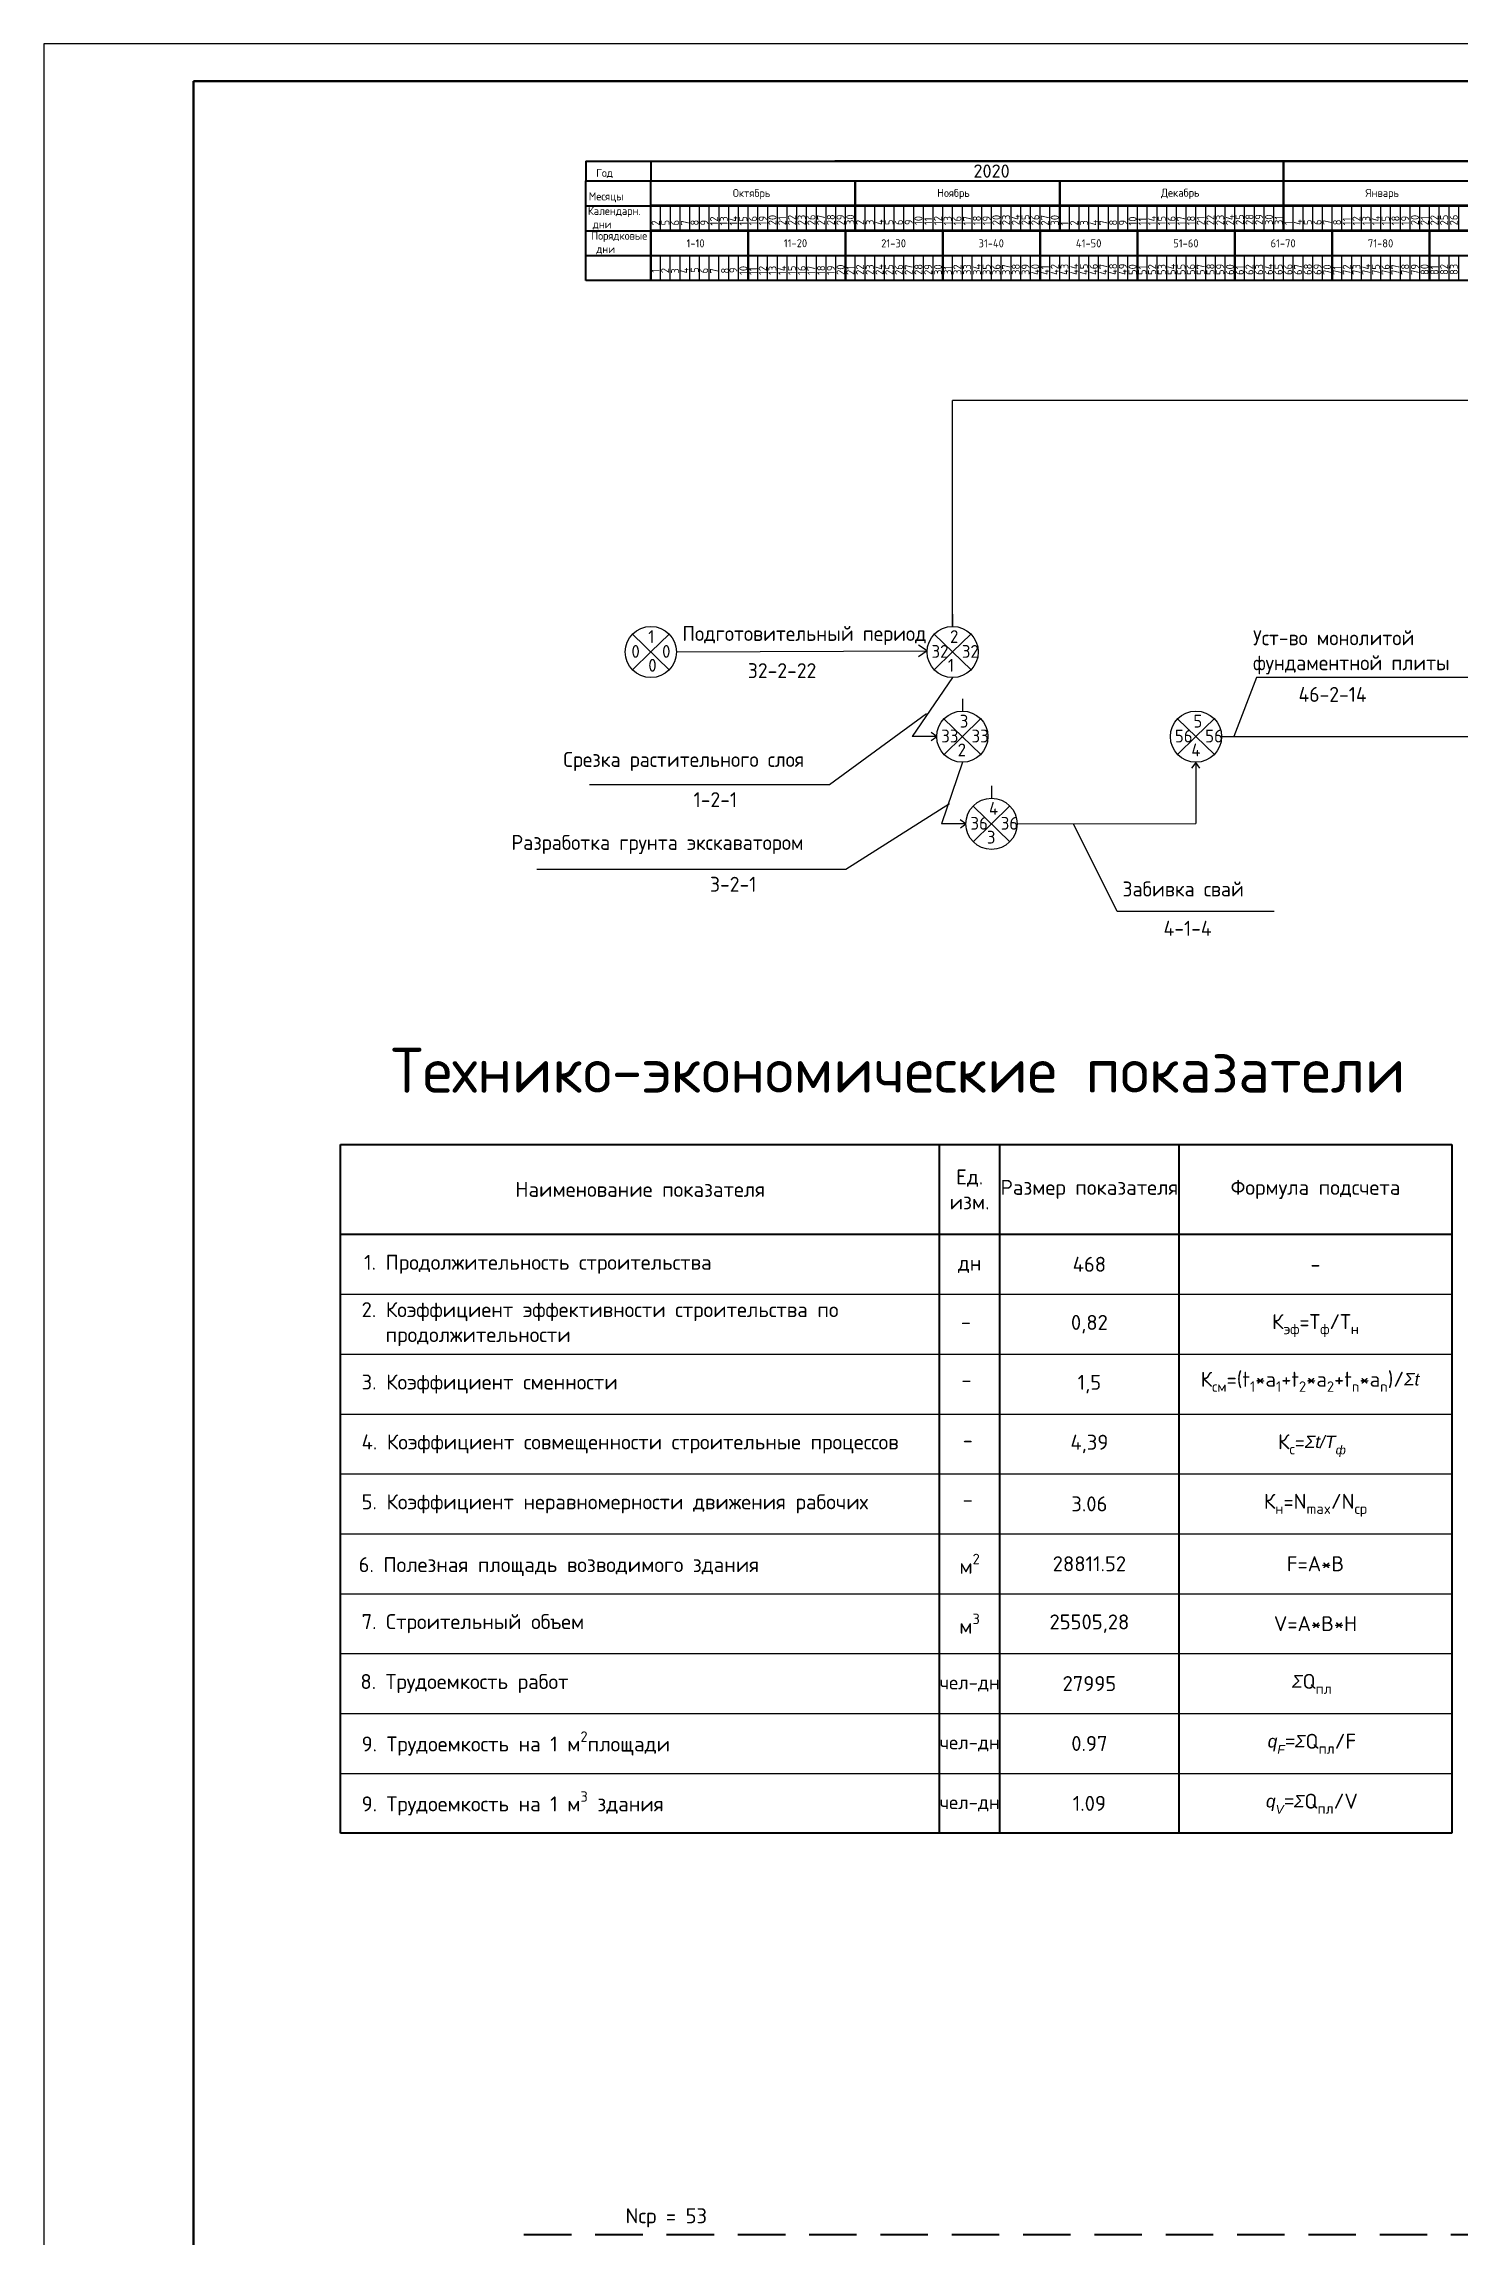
# Model space of a CAD drawing. Header units: millimetres. Extents: x -782 to 10910, y 3841 to 9763.
# Drawn here: x 3175.9 to 3364.9, y 8333.7 to 8626.5 of the extents above; entities that cross this region are included whole.
import ezdxf

# ---------------------------------------------------------------- set-up
doc = ezdxf.new("R2010")
doc.units = ezdxf.units.MM
doc.linetypes.add('DASHED2', pattern=[9.525, 6.35, -3.175])
doc.layers.add('05', color=7, linetype='Continuous', lineweight=50)
for name, color, linetype in [('1STAIR2D', 30, 'Continuous'), ('A0-07', 30, 'Continuous'), ('A0-08', 101, 'Continuous'), ('Системный слой', 7, 'Continuous')]:
    doc.layers.add(name, color=color, linetype=linetype)
doc.styles.add('GOST-2.304_Type-B', font='GOST_Common.ttf')
doc.styles.add('Isocpeur', font='isocpeur.ttf')
doc.styles.get("Standard").update_dxf_attribs({"font": 'isocpeur.ttf'})

msp = doc.modelspace()

# ---------------------------------------------------------------- linework, layer by layer
at = {"lineweight": 50}
for p, q in [((3341.482254, 8601.595496), (3341.482254, 8610.846744)), ((3284.282605, 8601.55093), (3284.282605, 8608.210445)), ((3311.583347, 8601.566148), (3311.583347, 8608.225663)), ((3269.981601, 8594.926587), (3269.981601, 8601.544181)), ((3282.981601, 8594.911202), (3282.981601, 8601.544181)), ((3295.981601, 8594.911202), (3295.981601, 8601.544181)), ((3308.981601, 8594.880431), (3308.981601, 8601.544181)), ((3321.981601, 8594.895817), (3321.981601, 8601.544181)), ((3334.981601, 8594.911202), (3334.981601, 8601.544181)), ((3347.981601, 8594.926587), (3347.981601, 8601.544181)), ((3360.981601, 8594.926587), (3360.981601, 8601.544181))]:
    msp.add_line(p, q, dxfattribs=at)
at = {"lineweight": -3}
for p, q in [((3256.982794, 8601.636454), (3256.983574, 8604.956123)), ((3258.282731, 8601.633349), (3258.282667, 8604.959875)), ((3259.582794, 8601.544181), (3259.583574, 8604.86385)), ((3260.882731, 8601.633349), (3260.883511, 8604.953017)), ((3266.082731, 8601.561911), (3266.082667, 8604.888438)), ((3267.382667, 8601.651079), (3267.382604, 8604.977605)), ((3268.682731, 8601.544354), (3268.683511, 8604.864022)), ((3269.982667, 8601.651079), (3269.983448, 8604.970747)), ((3275.182668, 8601.562084), (3275.182605, 8604.888611)), ((3276.482604, 8601.668809), (3276.482541, 8604.995335)), ((3277.782668, 8601.562084), (3277.783448, 8604.881752)), ((3279.082605, 8601.651251), (3279.083385, 8604.97092)), ((3281.682668, 8601.575124), (3281.683449, 8604.894793)), ((3284.282605, 8601.579814), (3284.282542, 8604.906341)), ((3285.582542, 8601.668981), (3285.582479, 8604.995508)), ((3286.882605, 8601.579814), (3286.883385, 8604.899482)), ((3288.182542, 8601.668981), (3288.183322, 8604.98865)), ((3293.382542, 8601.597544), (3293.382479, 8604.92407)), ((3294.682479, 8601.686711), (3294.682416, 8605.013238)), ((3294.682542, 8601.610757), (3294.683322, 8604.930426)), ((3295.982542, 8601.579986), (3295.983322, 8604.899655)), ((3297.282481, 8601.546251), (3297.283262, 8604.86592)), ((3302.482479, 8601.597716), (3302.482416, 8604.924243)), ((3303.782418, 8601.563981), (3303.782355, 8604.890508)), ((3305.082479, 8601.597716), (3305.083259, 8604.917385)), ((3306.382419, 8601.546424), (3306.383199, 8604.866093)), ((3307.682479, 8601.580159), (3307.68326, 8604.899827)), ((3308.982479, 8601.636454), (3308.983259, 8604.956123)), ((3311.582479, 8601.544181), (3311.583259, 8604.86385)), ((3312.882355, 8601.564154), (3312.882292, 8604.890681)), ((3315.482355, 8601.564154), (3315.483136, 8604.883823)), ((3318.082416, 8601.561911), (3318.082353, 8604.888438)), ((3320.682416, 8601.544354), (3320.683197, 8604.864022)), ((3321.982292, 8601.581884), (3321.982229, 8604.908411)), ((3324.582292, 8601.581884), (3324.583073, 8604.901553)), ((3327.182353, 8601.562084), (3327.18229, 8604.888611)), ((3329.782353, 8601.562084), (3329.783134, 8604.881752)), ((3331.082229, 8601.599614), (3331.082166, 8604.926141)), ((3333.68223, 8601.582056), (3333.68301, 8604.901725)), ((3333.682353, 8601.575124), (3333.683134, 8604.894793)), ((3336.28229, 8601.579814), (3336.282227, 8604.906341)), ((3338.88229, 8601.579814), (3338.883071, 8604.899482)), ((3340.182167, 8601.599786), (3340.182104, 8604.926313)), ((3342.782167, 8601.599786), (3342.782947, 8604.919455)), ((3345.382227, 8601.597544), (3345.382164, 8604.92407)), ((3346.682227, 8601.610757), (3346.683008, 8604.930426)), ((3347.982227, 8601.579986), (3347.983008, 8604.899655)), ((3349.282104, 8601.617516), (3349.28204, 8604.944043)), ((3351.882105, 8601.547287), (3351.882885, 8604.866955)), ((3354.482164, 8601.597716), (3354.482101, 8604.924243)), ((3357.082164, 8601.597716), (3357.082945, 8604.917385)), ((3358.382042, 8601.565017), (3358.381979, 8604.891543)), ((3359.682165, 8601.580159), (3359.682945, 8604.899827)), ((3360.982042, 8601.547459), (3360.982823, 8604.867128)), ((3360.982067, 8601.65143), (3360.982847, 8604.971099)), ((3363.582067, 8601.559157), (3363.582847, 8604.878826)), ((3834.702615, 8578.908867), (3297.281601, 8578.868787)), ((3333.201546, 8533.988553), (3384.861656, 8533.988553))]:
    msp.add_line(p, q, dxfattribs=at)
at = {"lineweight": 25}
for p, q in [((3256.982794, 8601.523307), (3256.982794, 8604.847489)), ((3258.282794, 8601.513411), (3258.282794, 8604.837593)), ((3259.582731, 8601.602578), (3259.582731, 8604.92676)), ((3260.882794, 8601.513411), (3260.882794, 8604.837593)), ((3262.182731, 8601.602578), (3262.182731, 8604.92676)), ((3262.182794, 8601.513411), (3262.182794, 8604.837593)), ((3263.482731, 8601.602578), (3263.482731, 8604.92676)), ((3263.482794, 8601.48264), (3263.482794, 8604.806822)), ((3264.782731, 8601.571807), (3264.782731, 8604.895989)), ((3264.782794, 8601.451869), (3264.782794, 8604.776051)), ((3266.082731, 8601.541037), (3266.082731, 8604.865219)), ((3267.382731, 8601.513583), (3267.382731, 8604.837765)), ((3268.682667, 8601.620308), (3268.682667, 8604.94449)), ((3269.982731, 8601.513583), (3269.982731, 8604.837765)), ((3271.282667, 8601.620308), (3271.282667, 8604.94449)), ((3271.282731, 8601.513583), (3271.282731, 8604.837765)), ((3272.582667, 8601.620308), (3272.582667, 8604.94449)), ((3272.582731, 8601.482812), (3272.582731, 8604.806995)), ((3273.882667, 8601.589537), (3273.882667, 8604.913719)), ((3273.882731, 8601.452042), (3273.882731, 8604.776224)), ((3275.182667, 8601.558767), (3275.182667, 8604.882949)), ((3276.482668, 8601.531313), (3276.482668, 8604.855495)), ((3277.782605, 8601.62048), (3277.782605, 8604.944663)), ((3279.082668, 8601.531313), (3279.082668, 8604.855495)), ((3280.382605, 8601.62048), (3280.382605, 8604.944663)), ((3280.382668, 8601.531313), (3280.382668, 8604.855495)), ((3281.682605, 8601.62048), (3281.682605, 8604.944663)), ((3281.682668, 8601.500542), (3281.682668, 8604.824725)), ((3282.982605, 8601.58971), (3282.982605, 8604.913892)), ((3282.982668, 8601.469772), (3282.982668, 8604.793954)), ((3284.282605, 8601.558939), (3284.282605, 8604.883121)), ((3285.582605, 8601.549043), (3285.582605, 8604.873225)), ((3286.882542, 8601.63821), (3286.882542, 8604.962393)), ((3288.182605, 8601.549043), (3288.182605, 8604.873225)), ((3289.482542, 8601.63821), (3289.482542, 8604.962393)), ((3289.482605, 8601.549043), (3289.482605, 8604.873225)), ((3290.782542, 8601.63821), (3290.782542, 8604.962393)), ((3290.782605, 8601.518272), (3290.782605, 8604.842455)), ((3292.082542, 8601.60744), (3292.082542, 8604.931622)), ((3292.082605, 8601.487502), (3292.082605, 8604.811684)), ((3293.382542, 8601.576669), (3293.382542, 8604.900851)), ((3294.682542, 8601.549216), (3294.682542, 8604.873398)), ((3295.982481, 8601.515481), (3295.982481, 8604.839663)), ((3297.282542, 8601.549216), (3297.282542, 8604.873398)), ((3298.582481, 8601.515481), (3298.582481, 8604.839663)), ((3298.582542, 8601.549216), (3298.582542, 8604.873398)), ((3299.882481, 8601.515481), (3299.882481, 8604.839663)), ((3299.882542, 8601.518445), (3299.882542, 8604.842627)), ((3301.182481, 8601.48471), (3301.182481, 8604.808892)), ((3301.182542, 8601.487674), (3301.182542, 8604.811856)), ((3302.482481, 8601.453939), (3302.482481, 8604.778122)), ((3303.782479, 8601.566945), (3303.782479, 8604.891128)), ((3305.082419, 8601.515653), (3305.082419, 8604.839836)), ((3306.382479, 8601.566945), (3306.382479, 8604.891128)), ((3307.682419, 8601.515653), (3307.682419, 8604.839836)), ((3307.682479, 8601.605683), (3307.682479, 8604.929865)), ((3307.682479, 8601.566945), (3307.682479, 8604.891128)), ((3308.982419, 8601.515653), (3308.982419, 8604.839836)), ((3308.982479, 8601.536175), (3308.982479, 8604.860357)), ((3310.282419, 8601.484883), (3310.282419, 8604.809065)), ((3310.282479, 8601.513411), (3310.282479, 8604.837593)), ((3311.582419, 8601.454112), (3311.582419, 8604.778294)), ((3312.882479, 8601.513411), (3312.882479, 8604.837593)), ((3314.182355, 8601.533383), (3314.182355, 8604.857565)), ((3314.182479, 8601.513411), (3314.182479, 8604.837593)), ((3315.482479, 8601.48264), (3315.482479, 8604.806822)), ((3316.782355, 8601.533383), (3316.782355, 8604.857565)), ((3316.782479, 8601.451869), (3316.782479, 8604.776051)), ((3318.082355, 8601.533383), (3318.082355, 8604.857565)), ((3319.382355, 8601.502613), (3319.382355, 8604.826795)), ((3319.382416, 8601.513583), (3319.382416, 8604.837765)), ((3320.682355, 8601.471842), (3320.682355, 8604.796024)), ((3321.982416, 8601.513583), (3321.982416, 8604.837765)), ((3323.282292, 8601.551113), (3323.282292, 8604.875295)), ((3323.282416, 8601.513583), (3323.282416, 8604.837765)), ((3324.582416, 8601.482812), (3324.582416, 8604.806995)), ((3325.882292, 8601.551113), (3325.882292, 8604.875295)), ((3325.882416, 8601.452042), (3325.882416, 8604.776224)), ((3327.182292, 8601.551113), (3327.182292, 8604.875295)), ((3328.482292, 8601.520343), (3328.482292, 8604.844525)), ((3328.482353, 8601.531313), (3328.482353, 8604.855495)), ((3329.782292, 8601.489572), (3329.782292, 8604.813754)), ((3331.082353, 8601.531313), (3331.082353, 8604.855495)), ((3332.38223, 8601.551286), (3332.38223, 8604.875468)), ((3332.382353, 8601.531313), (3332.382353, 8604.855495)), ((3333.682353, 8601.500542), (3333.682353, 8604.824725)), ((3334.98223, 8601.551286), (3334.98223, 8604.875468)), ((3334.982353, 8601.469772), (3334.982353, 8604.793954)), ((3336.28223, 8601.551286), (3336.28223, 8604.875468)), ((3337.58223, 8601.520515), (3337.58223, 8604.844697)), ((3337.58229, 8601.549043), (3337.58229, 8604.873225)), ((3338.88223, 8601.489744), (3338.88223, 8604.813927)), ((3340.18229, 8601.549043), (3340.18229, 8604.873225)), ((3341.482167, 8601.569016), (3341.482167, 8604.893198)), ((3341.48229, 8601.549043), (3341.48229, 8604.873225)), ((3342.78229, 8601.518272), (3342.78229, 8604.842455)), ((3344.082167, 8601.569016), (3344.082167, 8604.893198)), ((3344.08229, 8601.487502), (3344.08229, 8604.811684)), ((3345.382167, 8601.569016), (3345.382167, 8604.893198)), ((3346.682167, 8601.538245), (3346.682167, 8604.862427)), ((3346.682227, 8601.549216), (3346.682227, 8604.873398)), ((3347.982167, 8601.507474), (3347.982167, 8604.831657)), ((3349.282227, 8601.549216), (3349.282227, 8604.873398)), ((3350.582105, 8601.516516), (3350.582105, 8604.840698)), ((3350.582227, 8601.549216), (3350.582227, 8604.873398)), ((3351.882227, 8601.518445), (3351.882227, 8604.842627)), ((3353.182105, 8601.516516), (3353.182105, 8604.840698)), ((3353.182227, 8601.487674), (3353.182227, 8604.811856)), ((3354.482105, 8601.516516), (3354.482105, 8604.840698)), ((3355.782105, 8601.485745), (3355.782105, 8604.809927)), ((3355.782164, 8601.566945), (3355.782164, 8604.891128)), ((3357.082105, 8601.454975), (3357.082105, 8604.779157)), ((3358.382164, 8601.566945), (3358.382164, 8604.891128)), ((3359.682042, 8601.516688), (3359.682042, 8604.840871)), ((3359.682067, 8601.620659), (3359.682067, 8604.944841)), ((3359.682164, 8601.566945), (3359.682164, 8604.891128)), ((3360.982164, 8601.536175), (3360.982164, 8604.860357)), ((3362.282042, 8601.516688), (3362.282042, 8604.840871)), ((3362.282067, 8601.528387), (3362.282067, 8604.852569)), ((3363.582042, 8601.516688), (3363.582042, 8604.840871)), ((3364.882042, 8601.485918), (3364.882042, 8604.8101)), ((3364.882067, 8601.528387), (3364.882067, 8604.852569)), ((3256.981601, 8601.544181), (3258.281601, 8601.544181)), ((3256.981601, 8598.25077), (3258.281601, 8598.25077)), ((3258.281601, 8594.926587), (3258.281601, 8598.25077)), ((3258.281601, 8594.926587), (3258.281601, 8598.25077)), ((3259.581601, 8594.926587), (3259.581601, 8598.25077)), ((3259.581601, 8594.926587), (3259.581601, 8598.25077)), ((3260.881601, 8594.926587), (3260.881601, 8598.266155)), ((3262.181601, 8594.911202), (3262.181601, 8598.235384)), ((3262.181601, 8594.911202), (3262.181601, 8598.235384)), ((3263.481601, 8594.911202), (3263.481601, 8598.235384)), ((3263.481601, 8594.911202), (3263.481601, 8598.235384)), ((3264.781601, 8594.911202), (3264.781601, 8598.25077)), ((3266.081601, 8594.926587), (3266.081601, 8598.25077)), ((3266.081601, 8594.926587), (3266.081601, 8598.25077)), ((3267.381601, 8594.926587), (3267.381601, 8598.25077)), ((3267.381601, 8594.926587), (3267.381601, 8598.25077)), ((3268.681601, 8594.926587), (3268.681601, 8598.266155)), ((3269.981601, 8594.926587), (3269.981601, 8598.25077)), ((3271.281601, 8594.926587), (3271.281601, 8598.25077)), ((3271.281601, 8594.926587), (3271.281601, 8598.25077)), ((3272.581601, 8594.926587), (3272.581601, 8598.266155)), ((3273.881601, 8594.926587), (3273.881601, 8598.25077)), ((3273.881601, 8594.926587), (3273.881601, 8598.25077)), ((3275.181601, 8594.926587), (3275.181601, 8598.25077)), ((3275.181601, 8594.926587), (3275.181601, 8598.25077)), ((3276.481601, 8594.926587), (3276.481601, 8598.266155)), ((3277.781601, 8594.926587), (3277.781601, 8598.25077)), ((3277.781601, 8594.926587), (3277.781601, 8598.25077)), ((3279.081601, 8594.926587), (3279.081601, 8598.25077)), ((3279.081601, 8594.926587), (3279.081601, 8598.25077)), ((3280.381601, 8594.926587), (3280.381601, 8598.266155)), ((3281.681601, 8594.911202), (3281.681601, 8598.235384)), ((3281.681601, 8594.911202), (3281.681601, 8598.235384)), ((3282.981601, 8594.911202), (3282.981601, 8598.235384)), ((3284.281601, 8594.911202), (3284.281601, 8598.25077)), ((3285.581601, 8594.895817), (3285.581601, 8598.219999)), ((3285.581601, 8594.895817), (3285.581601, 8598.219999)), ((3286.881601, 8594.895817), (3286.881601, 8598.219999)), ((3286.881601, 8594.895817), (3286.881601, 8598.219999)), ((3288.181601, 8594.895817), (3288.181601, 8598.235384)), ((3289.481601, 8594.911202), (3289.481601, 8598.235384)), ((3289.481601, 8594.911202), (3289.481601, 8598.235384)), ((3290.781601, 8594.911202), (3290.781601, 8598.235384)), ((3290.781601, 8594.911202), (3290.781601, 8598.235384)), ((3292.081601, 8594.911202), (3292.081601, 8598.25077)), ((3293.381601, 8594.911202), (3293.381601, 8598.235384)), ((3293.381601, 8594.911202), (3293.381601, 8598.235384)), ((3294.681601, 8594.911202), (3294.681601, 8598.235384)), ((3294.681601, 8594.911202), (3294.681601, 8598.235384)), ((3297.281601, 8594.911202), (3297.281601, 8598.235384)), ((3297.281601, 8594.911202), (3297.281601, 8598.235384)), ((3298.581601, 8594.911202), (3298.581601, 8598.235384)), ((3298.581601, 8594.911202), (3298.581601, 8598.235384)), ((3299.881601, 8594.911202), (3299.881601, 8598.25077)), ((3301.181601, 8594.911202), (3301.181601, 8598.235384)), ((3301.181601, 8594.911202), (3301.181601, 8598.235384)), ((3302.481601, 8594.911202), (3302.481601, 8598.235384)), ((3302.481601, 8594.911202), (3302.481601, 8598.235384)), ((3303.781601, 8594.911202), (3303.781601, 8598.25077)), ((3305.081601, 8594.895817), (3305.081601, 8598.219999)), ((3305.081601, 8594.895817), (3305.081601, 8598.219999)), ((3306.381601, 8594.895817), (3306.381601, 8598.219999)), ((3306.381601, 8594.895817), (3306.381601, 8598.219999)), ((3307.681601, 8594.895817), (3307.681601, 8598.235384)), ((3308.981601, 8594.880431), (3308.981601, 8598.204614)), ((3310.281601, 8594.880431), (3310.281601, 8598.204614)), ((3310.281601, 8594.880431), (3310.281601, 8598.204614)), ((3311.581601, 8594.880431), (3311.581601, 8598.219999)), ((3312.881601, 8594.895817), (3312.881601, 8598.219999)), ((3312.881601, 8594.895817), (3312.881601, 8598.219999)), ((3314.181601, 8594.895817), (3314.181601, 8598.219999)), ((3314.181601, 8594.895817), (3314.181601, 8598.219999)), ((3315.481601, 8594.895817), (3315.481601, 8598.235384)), ((3316.781601, 8594.895817), (3316.781601, 8598.219999)), ((3316.781601, 8594.895817), (3316.781601, 8598.219999)), ((3318.081601, 8594.895817), (3318.081601, 8598.219999)), ((3318.081601, 8594.895817), (3318.081601, 8598.219999)), ((3319.381601, 8594.895817), (3319.381601, 8598.235384)), ((3320.681601, 8594.895817), (3320.681601, 8598.219999)), ((3320.681601, 8594.895817), (3320.681601, 8598.219999)), ((3321.981601, 8594.895817), (3321.981601, 8598.219999)), ((3323.281601, 8594.895817), (3323.281601, 8598.235384)), ((3324.581601, 8594.895817), (3324.581601, 8598.219999)), ((3324.581601, 8594.895817), (3324.581601, 8598.219999)), ((3325.881601, 8594.895817), (3325.881601, 8598.219999)), ((3325.881601, 8594.895817), (3325.881601, 8598.219999)), ((3327.181601, 8594.895817), (3327.181601, 8598.235384)), ((3328.481601, 8594.926587), (3328.481601, 8598.25077)), ((3328.481601, 8594.926587), (3328.481601, 8598.25077)), ((3329.781601, 8594.926587), (3329.781601, 8598.25077)), ((3329.781601, 8594.926587), (3329.781601, 8598.25077)), ((3331.081601, 8594.926587), (3331.081601, 8598.266155)), ((3332.381601, 8594.911202), (3332.381601, 8598.235384)), ((3332.381601, 8594.911202), (3332.381601, 8598.235384)), ((3333.681601, 8594.911202), (3333.681601, 8598.235384)), ((3333.681601, 8594.911202), (3333.681601, 8598.235384)), ((3336.281601, 8594.926587), (3336.281601, 8598.25077)), ((3336.281601, 8594.926587), (3336.281601, 8598.25077)), ((3337.581601, 8594.926587), (3337.581601, 8598.25077)), ((3337.581601, 8594.926587), (3337.581601, 8598.25077)), ((3338.881601, 8594.926587), (3338.881601, 8598.266155)), ((3340.181601, 8594.926587), (3340.181601, 8598.25077)), ((3340.181601, 8594.926587), (3340.181601, 8598.25077)), ((3341.481601, 8594.926587), (3341.481601, 8598.25077)), ((3341.481601, 8594.926587), (3341.481601, 8598.25077)), ((3342.781601, 8594.926587), (3342.781601, 8598.266155)), ((3344.081601, 8594.926587), (3344.081601, 8598.25077)), ((3344.081601, 8594.926587), (3344.081601, 8598.25077)), ((3345.381601, 8594.926587), (3345.381601, 8598.25077)), ((3345.381601, 8594.926587), (3345.381601, 8598.25077)), ((3346.681601, 8594.926587), (3346.681601, 8598.266155)), ((3347.981601, 8594.926587), (3347.981601, 8598.25077)), ((3349.281601, 8594.926587), (3349.281601, 8598.25077)), ((3349.281601, 8594.926587), (3349.281601, 8598.25077)), ((3350.581601, 8594.926587), (3350.581601, 8598.266155)), ((3351.881601, 8594.926587), (3351.881601, 8598.25077)), ((3351.881601, 8594.926587), (3351.881601, 8598.25077)), ((3353.181601, 8594.926587), (3353.181601, 8598.25077)), ((3353.181601, 8594.926587), (3353.181601, 8598.25077)), ((3354.481601, 8594.926587), (3354.481601, 8598.266155)), ((3355.781601, 8594.911202), (3355.781601, 8598.235384)), ((3355.781601, 8594.911202), (3355.781601, 8598.235384)), ((3357.081601, 8594.911202), (3357.081601, 8598.235384)), ((3357.081601, 8594.911202), (3357.081601, 8598.235384)), ((3358.381601, 8594.911202), (3358.381601, 8598.25077)), ((3359.681601, 8594.926587), (3359.681601, 8598.25077)), ((3359.681601, 8594.926587), (3359.681601, 8598.25077)), ((3360.981601, 8594.926587), (3360.981601, 8598.25077)), ((3362.281601, 8594.926587), (3362.281601, 8598.266155)), ((3363.581601, 8594.926587), (3363.581601, 8598.25077)), ((3363.581601, 8594.926587), (3363.581601, 8598.25077)), ((3364.881601, 8594.926587), (3364.881601, 8598.25077)), ((3364.881601, 8594.926587), (3364.881601, 8598.25077)), ((3297.281601, 8548.709483), (3297.281601, 8578.868787)), ((3297.281601, 8541.869593), (3291.878571, 8533.988553)), ((3337.853464, 8541.869593), (3334.854807, 8533.988553)), ((3370.434862, 8541.869593), (3337.853464, 8541.869593)), ((3293.797926, 8537.018062), (3280.843066, 8527.554468)), ((3295.161656, 8533.988553), (3291.878571, 8533.988553)), ((3295.161656, 8533.988553), (3294.406259, 8534.525843)), ((3294.423245, 8533.453594), (3295.161656, 8533.988553)), ((3298.581601, 8530.568608), (3295.778571, 8522.333445)), ((3329.745066, 8530.517241), (3329.207775, 8529.761844)), ((3330.280025, 8529.77883), (3329.745066, 8530.517241)), ((3329.781601, 8530.466811), (3329.781601, 8522.364272)), ((3280.843066, 8527.554468), (3248.797144, 8527.554468)), ((3296.845083, 8525.008643), (3283.033094, 8516.253483)), ((3299.061656, 8522.333445), (3295.778571, 8522.333445)), ((3299.061656, 8522.333445), (3298.306259, 8522.870735)), ((3298.323245, 8521.798486), (3299.061656, 8522.333445)), ((3305.901546, 8522.333445), (3329.781601, 8522.364272)), ((3319.241125, 8510.636733), (3313.418705, 8522.343149)), ((3283.033094, 8516.253483), (3241.742411, 8516.253483)), ((3340.243032, 8510.636733), (3319.241125, 8510.636733))]:
    msp.add_line(p, q, dxfattribs=at)
at = {"linetype": 'DASHED2', "lineweight": 40}
msp.add_line((3240.01722, 8333.924791), (3884.77308, 8333.924791), dxfattribs=at)
at = {"layer": '05'}
msp.add_line((3281.548041, 8610.846744), (3410.631699, 8610.846744), dxfattribs=at)
at = {"layer": '1STAIR2D', "color": 0}
for p, q in [((4015.912801, 8626.512194), (3175.912801, 8626.512194)), ((3175.912801, 8626.512194), (3175.912801, 8032.512194))]:
    msp.add_line(p, q, dxfattribs=at)
at = {"layer": '1STAIR2D', "color": 0, "lineweight": 100}
for p, q in [((4010.912801, 8621.512194), (3195.912801, 8621.512194)), ((3195.912801, 8621.512194), (3195.912801, 8037.512194))]:
    msp.add_line(p, q, dxfattribs=at)
at = {"layer": 'A0-07', "color": 7, "lineweight": 40}
for p, q in [((3215.549344, 8387.51646), (3215.549344, 8479.516368)), ((3215.549344, 8479.516368), (3363.936092, 8479.516368)), ((3295.549264, 8387.51646), (3295.549264, 8479.516368)), ((3295.549264, 8479.516368), (3303.549256, 8479.516368)), ((3303.549256, 8479.516368), (3303.549256, 8387.51646)), ((3327.549232, 8387.51646), (3327.549232, 8479.516368)), ((3363.936092, 8479.516368), (3363.936092, 8387.51646)), ((3215.549344, 8467.51638), (3363.936092, 8467.51638)), ((3363.936092, 8387.51646), (3215.549344, 8387.51646))]:
    msp.add_line(p, q, dxfattribs=at)
at = {"layer": 'A0-08', "color": 0, "lineweight": 40}
for p, q in [((3248.317444, 8610.846744), (3257.559201, 8610.846744)), ((3248.317444, 8610.846744), (3248.317444, 8608.225663)), ((3256.981601, 8610.846744), (3256.981601, 8608.225663)), ((3256.981601, 8610.846744), (3997.981601, 8610.846744)), ((3256.981601, 8610.846744), (3997.981601, 8610.846744)), ((3281.548041, 8610.846744), (3997.981601, 8610.846744)), ((3310.466995, 8610.846744), (3997.981601, 8610.846744)), ((3248.317444, 8608.225663), (3997.981601, 8608.225663)), ((3248.317444, 8608.225663), (3997.981601, 8608.225663)), ((3248.317444, 8601.544181), (3248.317444, 8608.225663)), ((3256.981601, 8601.544181), (3256.981601, 8608.225663)), ((3256.981601, 8608.225663), (3997.981601, 8608.225663)), ((3248.317444, 8604.884922), (3997.981601, 8604.899134)), ((3248.317444, 8604.884922), (3519.615914, 8604.852978)), ((3248.317444, 8594.926587), (3248.317444, 8604.852978)), ((3256.981601, 8594.941973), (3256.981601, 8604.852978)), ((3256.983574, 8604.956123), (3997.983574, 8604.956123)), ((3248.317444, 8601.544181), (3997.981601, 8601.544181)), ((3256.981601, 8601.544181), (3256.981601, 8598.235384)), ((3256.982794, 8601.636454), (3997.982794, 8601.636454)), ((3248.317444, 8598.235384), (3519.615914, 8598.235384)), ((3256.981601, 8598.25077), (3256.981601, 8594.941973)), ((3256.981601, 8598.235384), (3997.981601, 8598.235384)), ((3351.264167, 8598.235384), (3997.981601, 8598.25077)), ((3248.317444, 8594.941973), (3997.981601, 8594.941973)), ((3256.981601, 8594.941973), (3997.981601, 8594.941973))]:
    msp.add_line(p, q, dxfattribs=at)
at = {"layer": 'A0-08', "color": 0, "lineweight": 25}
for p, q in [((3248.317444, 8601.544181), (3552.806852, 8601.544181)), ((3248.317444, 8598.235384), (3519.615914, 8598.235384)), ((3256.981601, 8598.235384), (3258.691574, 8598.235384)), ((3256.981601, 8598.235384), (3258.691574, 8598.235384)), ((3257.559201, 8598.235384), (3259.269173, 8598.235384)), ((3256.981601, 8594.941973), (3258.691574, 8594.941973)), ((3256.981601, 8594.941973), (3258.691574, 8594.941973)), ((3257.559201, 8594.941973), (3259.269173, 8594.941973)), ((3275.791299, 8594.941973), (3552.806852, 8594.941973)), ((3275.791299, 8594.926587), (3552.806852, 8594.926587)), ((3283.542234, 8594.941973), (3552.806852, 8594.941973)), ((3283.542234, 8594.926587), (3552.806852, 8594.926587)), ((3294.600997, 8594.941973), (3295.455984, 8594.941973)), ((3294.600997, 8594.926587), (3295.455984, 8594.926587)), ((3311.254281, 8594.941973), (3552.806852, 8594.941973)), ((3311.254281, 8594.941973), (3552.806852, 8594.941973)), ((3311.254281, 8594.926587), (3552.806852, 8594.926587)), ((3311.254281, 8594.926587), (3552.806852, 8594.926587)), ((3349.200997, 8594.941973), (3350.055984, 8594.941973)), ((3349.200997, 8594.926587), (3350.055984, 8594.926587)), ((3351.264167, 8594.941973), (3552.806852, 8594.941973)), ((3351.264167, 8594.926587), (3552.806852, 8594.926587)), ((3297.282639, 8550.357444), (3297.281601, 8548.709483)), ((3254.521794, 8547.665537), (3259.441408, 8542.913538)), ((3256.981601, 8545.289538), (3259.42518, 8547.682224)), ((3294.821794, 8547.665537), (3299.741408, 8542.913538)), ((3297.281601, 8545.289538), (3299.72518, 8547.682224)), ((3254.538023, 8542.896851), (3256.981601, 8545.289538)), ((3260.401546, 8545.289538), (3293.861656, 8545.43643)), ((3293.861656, 8545.43643), (3292.741074, 8546.22107)), ((3293.861656, 8545.43643), (3292.741074, 8544.65179)), ((3294.838023, 8542.896851), (3297.281601, 8545.289538)), ((3298.582639, 8539.056459), (3298.581601, 8537.408498)), ((3296.121794, 8536.364553), (3301.041408, 8531.612553)), ((3298.581601, 8533.988553), (3301.02518, 8536.38124)), ((3327.321794, 8536.364553), (3332.241408, 8531.612553)), ((3329.781601, 8533.988553), (3332.22518, 8536.38124)), ((3296.138023, 8531.595866), (3298.581601, 8533.988553)), ((3327.338023, 8531.595866), (3329.781601, 8533.988553)), ((3302.482639, 8527.401351), (3302.481601, 8525.75339)), ((3300.021794, 8524.709445), (3304.941408, 8519.957445)), ((3302.481601, 8522.333445), (3304.92518, 8524.726132)), ((3300.038023, 8519.940758), (3302.481601, 8522.333445))]:
    msp.add_line(p, q, dxfattribs=at)
for centre in [(3256.981601, 8545.289538), (3297.281601, 8545.289538), (3298.581601, 8533.988553), (3329.781601, 8533.988553), (3302.481601, 8522.333445)]:
    msp.add_circle(centre, 3.419945, dxfattribs=at)
at = {"layer": 'Системный слой', "color": 7, "lineweight": 25}
for p, q in [((3215.549344, 8387.51646), (3215.549344, 8479.516368)), ((3215.549344, 8479.516368), (3363.936092, 8479.516368)), ((3295.549264, 8479.516368), (3295.549264, 8387.51646)), ((3303.549256, 8479.516368), (3303.549256, 8387.51646)), ((3327.549232, 8479.516368), (3327.549232, 8387.51646)), ((3363.936092, 8387.51646), (3363.936092, 8479.516368)), ((3215.549344, 8467.51638), (3363.936092, 8467.51638)), ((3215.549344, 8467.51638), (3363.936092, 8467.51638)), ((3215.549344, 8459.516388), (3363.936092, 8459.516388)), ((3215.549344, 8451.516396), (3363.936092, 8451.516396)), ((3215.549344, 8443.516404), (3363.936092, 8443.516404)), ((3215.549344, 8435.516412), (3363.936092, 8435.516412)), ((3215.549344, 8427.51642), (3363.936092, 8427.51642)), ((3215.549344, 8419.516428), (3363.936092, 8419.516428)), ((3215.549344, 8411.516436), (3363.936092, 8411.516436)), ((3215.549344, 8403.516444), (3363.936092, 8403.516444)), ((3215.549344, 8395.516452), (3363.936092, 8395.516452)), ((3215.549344, 8387.51646), (3363.936092, 8387.51646)), ((3215.549344, 8387.51646), (3363.936092, 8387.51646))]:
    msp.add_line(p, q, dxfattribs=at)

# ---------------------------------------------------------------- texts
msp.add_text('2020', height=1.7683557).set_placement((3300.067027, 8608.632975))
at = {"color": 7, "lineweight": 25, "ltscale": 0.5, "insert": (3222.266841, 8492.43821), "char_height": 6, "width": 598.81721477, "attachment_point": 1, "style": 'Isocpeur'}
msp.add_mtext('Технико-экономические показатели', dxfattribs=at)
at = {"layer": 'A0-08', "color": 0, "lineweight": 25, "style": 'GOST-2.304_Type-B'}
for s, p in [('Год', (3249.687624, 8608.743109)), ('Месяцы', (3248.694373, 8605.611998)), ('Октябрь', (3267.932259, 8606.053675)), ('Ноябрь', (3295.233002, 8606.068893)), ('Декабрь', (3325.131909, 8606.098241)), ('Январь', (3352.431721, 8606.063644)), ('1-10', (3261.746272, 8599.334491)), ('11-20', (3274.746272, 8599.349877)), ('21-30', (3287.746272, 8599.334491)), ('31-40', (3300.746272, 8599.334491)), ('41-50', (3313.746272, 8599.334491)), ('51-60', (3326.746272, 8599.334491)), ('61-70', (3339.746272, 8599.334491)), ('71-80', (3352.746272, 8599.334491))]:
    msp.add_text(s, height=1.0687328, dxfattribs=at).set_placement(p)
for s, height, p in [('2', 1.068733, (3258.156037, 8602.248863)), ('5', 1.068733, (3259.456037, 8602.248863)), ('6', 1.068733, (3260.756037, 8602.248863)), ('7', 1.068733, (3262.056037, 8602.248863)), ('8', 1.068733, (3263.356037, 8602.248863)), ('9', 1.068733, (3264.656037, 8602.248863)), ('12', 1.0687328, (3265.956037, 8602.248863)), ('13', 1.0687328, (3267.256037, 8602.248863)), ('14', 1.0687328, (3268.556037, 8602.248863)), ('15', 1.0687328, (3269.856037, 8602.248863)), ('16', 1.0687328, (3271.155974, 8602.279634)), ('19', 1.0687328, (3272.455974, 8602.279634)), ('20', 1.0687328, (3273.755974, 8602.279634)), ('21', 1.0687328, (3275.055974, 8602.279634)), ('22', 1.0687328, (3276.355974, 8602.279634)), ('23', 1.0687328, (3277.655974, 8602.279634)), ('26', 1.0687328, (3278.955974, 8602.279634)), ('27', 1.0687328, (3280.255974, 8602.279634)), ('28', 1.0687328, (3281.555974, 8602.279634)), ('29', 1.0687328, (3282.855974, 8602.279634)), ('30', 1.0687328, (3284.155848, 8602.315266)), ('2', 1.068733, (3285.455848, 8602.315266)), ('3', 1.068733, (3286.755848, 8602.315266)), ('4', 1.068733, (3288.055848, 8602.315266)), ('5', 1.068733, (3289.355848, 8602.315266)), ('6', 1.068733, (3290.655848, 8602.315266)), ('9', 1.068733, (3291.955848, 8602.315266)), ('10', 1.0687328, (3293.255848, 8602.315266)), ('11', 1.0687328, (3294.555848, 8602.315266)), ('12', 1.0687328, (3295.855848, 8602.315266)), ('13', 1.0687328, (3297.155785, 8602.284668)), ('16', 1.0687328, (3298.455785, 8602.284668)), ('17', 1.0687328, (3299.755785, 8602.284668)), ('18', 1.0687328, (3301.055785, 8602.284668)), ('19', 1.0687328, (3302.355785, 8602.284668)), ('20', 1.0687328, (3303.655785, 8602.284668)), ('23', 1.0687328, (3304.955785, 8602.284668)), ('24', 1.0687328, (3306.255785, 8602.284668)), ('25', 1.0687328, (3307.555785, 8602.284668)), ('26', 1.0687328, (3308.855785, 8602.284668)), ('27', 1.0687328, (3310.155722, 8602.248863)), ('30', 1.0687328, (3311.455722, 8602.248863)), ('1', 1.068733, (3312.755722, 8602.248863)), ('2', 1.068733, (3314.055722, 8602.248863)), ('3', 1.068733, (3315.355722, 8602.248863)), ('4', 1.068733, (3316.655722, 8602.248863)), ('7', 1.068733, (3317.955722, 8602.248863)), ('8', 1.068733, (3319.255722, 8602.248863)), ('9', 1.068733, (3320.555722, 8602.248863)), ('10', 1.0687328, (3321.855722, 8602.248863)), ('11', 1.0687328, (3323.155659, 8602.279634)), ('14', 1.0687328, (3324.455659, 8602.279634)), ('15', 1.0687328, (3325.755659, 8602.279634)), ('16', 1.0687328, (3327.055659, 8602.279634)), ('17', 1.0687328, (3328.355659, 8602.279634)), ('18', 1.0687328, (3329.655659, 8602.279634)), ('21', 1.0687328, (3330.955659, 8602.279634)), ('22', 1.0687328, (3332.255659, 8602.279634)), ('23', 1.0687328, (3333.555659, 8602.279634)), ('24', 1.0687328, (3334.855659, 8602.279634)), ('25', 1.0687328, (3336.155533, 8602.315266)), ('28', 1.0687328, (3337.455533, 8602.315266)), ('29', 1.0687328, (3338.755533, 8602.315266)), ('30', 1.0687328, (3340.055533, 8602.315266)), ('31', 1.0687328, (3341.355533, 8602.315266)), ('1', 1.068733, (3342.655533, 8602.315266)), ('4', 1.068733, (3343.955533, 8602.315266)), ('5', 1.068733, (3345.255533, 8602.315266)), ('6', 1.068733, (3346.555533, 8602.315266)), ('7', 1.068733, (3347.855533, 8602.315266)), ('8', 1.068733, (3349.15547, 8602.284668)), ('11', 1.0687328, (3350.45547, 8602.284668)), ('12', 1.0687328, (3351.75547, 8602.284668)), ('13', 1.0687328, (3353.05547, 8602.284668)), ('14', 1.0687328, (3354.35547, 8602.284668)), ('15', 1.0687328, (3355.65547, 8602.284668)), ('18', 1.0687328, (3356.95547, 8602.284668)), ('19', 1.0687328, (3358.25547, 8602.284668)), ('20', 1.0687328, (3359.55547, 8602.284668)), ('21', 1.0687328, (3360.85547, 8602.284668)), ('22', 1.0687328, (3362.15531, 8602.263839)), ('25', 1.0687328, (3363.45531, 8602.263839)), ('26', 1.0687328, (3364.75531, 8602.263839)), ('4', 1.068733, (3262.016797, 8595.851179)), ('5', 1.068733, (3263.388438, 8595.932214)), ('9', 1.068733, (3268.534377, 8595.895663)), ('10', 1.0687328, (3269.871022, 8595.646655)), ('11', 1.0687328, (3271.154844, 8595.646655)), ('12', 1.0687328, (3272.454844, 8595.646655)), ('13', 1.0687328, (3273.754844, 8595.646655)), ('14', 1.0687328, (3275.054844, 8595.646655)), ('15', 1.0687328, (3276.354844, 8595.646655)), ('16', 1.0687328, (3277.654844, 8595.646655)), ('17', 1.0687328, (3278.954844, 8595.646655)), ('18', 1.0687328, (3280.254844, 8595.646655)), ('19', 1.0687328, (3281.554844, 8595.646655)), ('20', 1.0687328, (3282.854844, 8595.646655)), ('21', 1.0687328, (3284.154844, 8595.646655)), ('22', 1.0687328, (3285.454844, 8595.646655)), ('23', 1.0687328, (3286.754844, 8595.646655)), ('24', 1.0687328, (3288.054844, 8595.646655)), ('25', 1.0687328, (3289.354844, 8595.646655)), ('26', 1.0687328, (3290.654844, 8595.646655)), ('27', 1.0687328, (3291.954844, 8595.646655)), ('28', 1.0687328, (3293.254844, 8595.646655)), ('29', 1.0687328, (3294.554844, 8595.646655)), ('30', 1.0687328, (3295.854844, 8595.646655)), ('31', 1.0687328, (3297.154844, 8595.646655)), ('32', 1.0687328, (3298.454844, 8595.646655)), ('33', 1.0687328, (3299.754844, 8595.646655)), ('34', 1.0687328, (3301.054844, 8595.646655)), ('35', 1.0687328, (3302.354844, 8595.646655)), ('36', 1.0687328, (3303.654844, 8595.646655)), ('37', 1.0687328, (3304.954844, 8595.646655)), ('38', 1.0687328, (3306.254844, 8595.646655)), ('39', 1.0687328, (3307.554844, 8595.646655)), ('40', 1.0687328, (3308.854844, 8595.646655)), ('41', 1.0687328, (3310.154844, 8595.646655)), ('42', 1.0687328, (3311.454844, 8595.646655)), ('43', 1.0687328, (3312.754844, 8595.646655)), ('44', 1.0687328, (3314.054844, 8595.646655)), ('45', 1.0687328, (3315.354844, 8595.646655)), ('46', 1.0687328, (3316.654844, 8595.646655)), ('47', 1.0687328, (3317.954844, 8595.646655)), ('48', 1.0687328, (3319.254844, 8595.646655)), ('49', 1.0687328, (3320.554844, 8595.646655)), ('50', 1.0687328, (3321.854844, 8595.646655)), ('51', 1.0687328, (3323.154844, 8595.646655)), ('52', 1.0687328, (3324.454844, 8595.646655)), ('53', 1.0687328, (3325.754844, 8595.646655)), ('54', 1.0687328, (3327.054844, 8595.646655)), ('55', 1.0687328, (3328.354844, 8595.646655)), ('56', 1.0687328, (3329.654844, 8595.646655)), ('57', 1.0687328, (3330.954844, 8595.646655)), ('58', 1.0687328, (3332.254844, 8595.646655)), ('59', 1.0687328, (3333.554844, 8595.646655)), ('60', 1.0687328, (3334.854844, 8595.646655)), ('61', 1.0687328, (3336.154844, 8595.646655)), ('62', 1.0687328, (3337.454844, 8595.646655)), ('63', 1.0687328, (3338.754844, 8595.646655)), ('64', 1.0687328, (3340.054844, 8595.646655)), ('65', 1.0687328, (3341.354844, 8595.646655)), ('66', 1.0687328, (3342.654844, 8595.646655)), ('67', 1.0687328, (3343.954844, 8595.646655)), ('68', 1.0687328, (3345.254844, 8595.646655)), ('69', 1.0687328, (3346.554844, 8595.646655)), ('70', 1.0687328, (3347.854844, 8595.646655)), ('71', 1.0687328, (3349.154844, 8595.646655)), ('72', 1.0687328, (3350.454844, 8595.646655)), ('73', 1.0687328, (3351.754844, 8595.646655)), ('74', 1.0687328, (3353.054844, 8595.646655)), ('75', 1.0687328, (3354.354844, 8595.646655)), ('76', 1.0687328, (3355.654844, 8595.646655)), ('77', 1.0687328, (3356.954844, 8595.646655)), ('78', 1.0687328, (3358.254844, 8595.646655)), ('79', 1.0687328, (3359.554844, 8595.646655)), ('80', 1.0687328, (3360.854844, 8595.646655)), ('81', 1.0687328, (3362.154844, 8595.646655)), ('82', 1.0687328, (3363.454844, 8595.646655)), ('83', 1.0687328, (3364.754844, 8595.646655)), ('1', 1.068733, (3258.114144, 8595.959267)), ('2', 1.068733, (3259.42613, 8595.882252)), ('3', 1.068733, (3260.756479, 8595.820108)), ('6', 1.068733, (3264.633111, 8595.862308)), ('7', 1.068733, (3265.95814, 8595.827354)), ('8', 1.068733, (3267.422251, 8595.83341))]:
    msp.add_text(s, height=height, rotation=90, dxfattribs=at).set_placement(p)
at = {"layer": 'A0-08', "color": 0, "lineweight": 25, "attachment_point": 1, "style": 'GOST-2.304_Type-B'}
for s, width, insert, char_height in [('Календарн.\\P дни', 12.05026787, (3248.569519, 8604.727987), 1.0687328), ('Порядковые\\P дни', 12.05026787, (3249.042497, 8601.419766), 1.0687328), ('1', 2.49875162, (3256.637839, 8548.20333), 1.709973), ('2', 2.49875162, (3296.937839, 8548.20333), 1.709973), ('0', 2.49875162, (3254.385328, 8546.224265), 1.709973), ('0', 2.49875162, (3256.637839, 8544.36671), 1.709973), ('0', 2.49875162, (3258.481781, 8546.224265), 1.709973), ('32', 2.49875162, (3294.464662, 8546.224265), 1.7099725), ('1', 2.49875162, (3296.659436, 8544.36671), 1.709973), ('32', 2.65436947, (3298.51228, 8546.224265), 1.7099725), ('32-2-22', 2.49875162, (3269.928586, 8543.79873), 2), ('46-2-14', 2.49875162, (3343.473929, 8540.623625), 2), ('3', 2.49875162, (3298.237839, 8536.902345), 1.709973), ('5', 2.49875162, (3329.437839, 8536.902345), 1.709973), ('33', 2.49875162, (3295.764662, 8534.92328), 1.7099725), ('2', 2.49875162, (3297.959436, 8533.065726), 1.709973), ('33', 2.65436947, (3299.81228, 8534.92328), 1.7099725), ('56', 2.49875162, (3326.964662, 8534.92328), 1.7099725), ('4', 2.49875162, (3329.159436, 8533.065726), 1.709973), ('56', 2.65436947, (3331.01228, 8534.92328), 1.7099725), ('1-2-1', 2.49875162, (3262.685593, 8526.569155), 2), ('4', 2.49875162, (3302.137839, 8525.247237), 1.709973), ('36', 2.49875162, (3299.664662, 8523.268172), 1.7099725), ('3', 2.49875162, (3301.859436, 8521.410618), 1.709973), ('36', 2.65436947, (3303.71228, 8523.268172), 1.7099725), ('3-2-1', 2.49875162, (3264.87562, 8515.26817), 2), ('4-1-4', 2.49875162, (3325.451961, 8509.390765), 2)]:
    msp.add_mtext_dynamic_manual_height_columns(s, width=width, gutter_width=12.5, heights=[0], dxfattribs=dict(at, insert=insert, char_height=char_height))
at = {"layer": 'A0-08', "color": 0, "char_height": 2, "attachment_point": 1, "style": 'GOST-2.304_Type-B'}
for s, width, insert in [('Подготовительный период', 43.01416096, (3261.190922, 8548.764161)), ('Уст-во монолитой\\Pфундаментной плиты', 135.63700263, (3337.40538, 8548.187269)), ('Срезка растительного слоя', 92.21977793, (3245.296582, 8531.939782)), ('Разработка грунта экскаватором', 161.05968885, (3238.358317, 8520.852716)), ('Забивка свай', 128.59982097, (3319.968449, 8514.635313))]:
    msp.add_mtext_dynamic_manual_height_columns(s, width=width, gutter_width=12.5, heights=[0], dxfattribs=dict(at, insert=insert))
at = {"layer": 'Системный слой', "color": 7, "lineweight": 25, "style": 'Isocpeur'}
for s, insert, char_height, width, attachment_point in [('Наименование показателя', (3255.549304, 8473.516374), 1.999998, 79.99992, 5), ('Ед. изм.', (3299.54926, 8473.516374), 1.999998, 7.999992, 5), ('Размер показателя', (3315.549244, 8473.516374), 1.999998, 23.999976, 5), ('Формула подсчета', (3345.742662, 8473.516374), 1.999998, 23.999976, 5), ('\\pxi1;1. Продолжительность строительства', (3216.684699, 8463.50961), 1.999998, 79.99992, 4), ('дн', (3299.54926, 8463.516384), 1.999998, 7.999992, 5), ('468', (3315.549244, 8463.516384), 1.999998, 96.38680055, 5), ('-', (3345.742662, 8463.516384), 1.999998, 96.38680055, 5), ('\\pxi-1.6,l3;2. Коэффициент эффективности строительства по     продолжительности', (3215.549344, 8455.516392), 1.999998, 79.99992, 4), ('0,82', (3315.549244, 8455.516392), 1.999998, 96.38680055, 5), ('\\A1;К{\\H0.7x;\\S^ эф;}=Т{\\H0.7x;\\S^ ф;}/Т{\\H0.7x;\\S^ н;}', (3345.742662, 8455.516392), 1.999998, 96.38680055, 5), ('-', (3299.057665, 8455.821446), 1.999998, 96.38680055, 5), ('\\pxl1.4;3. Коэффициент сменности', (3215.549344, 8447.5164), 1.999998, 79.99992, 4), ('-', (3299.133748, 8448.092627), 1.999998, 96.38680055, 5), ('1,5', (3315.549244, 8447.5164), 1.999998, 96.38680055, 5), ('\\A1;К{\\H0.7x;\\S^ см;}=(t{\\H0.7x;\\S^ 1;}*a{\\H0.7x;\\S^ 1;}+t{\\H0.7x;\\S^ 2;}*a{\\H0.7x;\\S^ 2;}+t{\\H0.7x;\\S^ n;}*a{\\H0.7x;\\S^ n;})/{\\fArial|b0|i1|c0|p34;\\H0.8333x;Σt}', (3345.01445, 8447.820921), 1.999998, 96.38680055, 5), ('\\pxl1.4;4. Коэффициент совмещенности строительные процессов', (3215.549344, 8439.516408), 1.999998, 79.99992, 4), ('-', (3299.308633, 8440.04688), 1.999998, 96.38680055, 5), ('4,39', (3315.549244, 8439.516408), 1.999998, 96.38680055, 5), ('\\A1;К{\\H0.7x;\\S^ с;}={\\fArial|b0|i1|c0|p34;\\H0.8333x;Σt/\\fArial|b0|i1|c204|p34;Т\\H0.7x;\\S^ ф;}', (3345.267353, 8439.472561), 1.999998, 96.38680055, 5), ('\\pxi1.4;5. Коэффициент неравномерности движения рабочих', (3215.549344, 8431.516416), 1.999998, 79.99992, 4), ('\\A1;К{\\H0.7x;\\S^ н;}=N{\\H0.7x;\\S^ max;}/N{\\H0.7x;\\S^ ср;}', (3345.742662, 8431.516416), 1.999998, 96.38680055, 5), ('-', (3299.308633, 8432.103592), 1.999998, 96.38680055, 5), ('3.06', (3315.549244, 8431.516416), 1.999998, 96.38680055, 5), ('\\pxl1.2;6. Полезная площадь возводимого здания', (3215.549344, 8423.132022), 1.999998, 79.99992, 4), ('\\A1;м{\\H0.7x;\\S2^ ;}', (3299.54926, 8423.516424), 1.999998, 7.999992, 5), ('28811.52', (3315.549244, 8423.516424), 1.999998, 96.38680055, 5), ('F=А*B', (3345.742662, 8423.516424), 1.999998, 96.38680055, 5), ('\\pxl1.4;7. Строительный объем', (3215.549344, 8415.516432), 1.999998, 79.99992, 4), ('\\A1;м{\\H0.7x;\\S3^ ;}', (3299.54926, 8415.516432), 1.999998, 7.999992, 5), ('25505,28', (3315.549244, 8415.516432), 1.999998, 96.38680055, 5), ('V=А*B*H', (3345.742662, 8415.516432), 1.999998, 96.38680055, 5), ('\\pxl1.32;8. Трудоемкость работ', (3215.549344, 8407.51644), 1.999998, 79.99992, 4), ('чел-дн', (3299.54926, 8407.51644), 1.8399982, 7.999992, 5), ('27995', (3315.549244, 8407.51644), 1.999998, 96.38680055, 5), ('\\A1;{\\fArial|b0|i1|c0|p34;\\H0.8333x;Σ}Q{\\H0.7x;\\S^ пл;}', (3345.267353, 8407.472593), 1.999998, 96.38680055, 5), ('\\A1;\\pxl1.4;9. Трудоемкость на 1 м{\\H0.7x;\\S2^ ;}площади', (3215.549344, 8399.516448), 1.999998, 79.99992, 4), ('0.97', (3315.549244, 8399.516448), 1.999998, 96.38680055, 5), ('\\A1;{\\fArial|b0|i1|c0|p34;\\H0.8333x;q\\H0.7x;\\S^ F;\\H1.4286x;=Σ}Q{\\H0.7x;\\S^ пл;}/F', (3345.267353, 8399.472601), 1.999998, 96.38680055, 5), ('чел-дн', (3299.54926, 8399.516448), 1.8399982, 7.999992, 5), ('\\A1;\\pxl1.4;9. Трудоемкость на 1 м{\\H0.7x;\\S3^ ;} здания', (3215.549344, 8391.516456), 1.999998, 79.99992, 4), ('чел-дн', (3299.54926, 8391.516456), 1.8399982, 7.999992, 5), ('1.09', (3315.549244, 8391.516456), 1.999998, 96.38680055, 5), ('\\A1;{\\fArial|b0|i1|c0|p34;\\H0.8333x;q\\H0.7x;\\S^ V;\\H1.4286x;=Σ}Q{\\H0.7x;\\S^ пл;}/V', (3345.267353, 8391.472609), 1.999998, 96.38680055, 5), ('\\A1;Nср = 53', (3259.042841, 8336.162696), 1.999998, 96.38680055, 5)]:
    msp.add_mtext(s, dxfattribs=dict(at, insert=insert, char_height=char_height, width=width, attachment_point=attachment_point))

doc.saveas('drawing.dxf')
